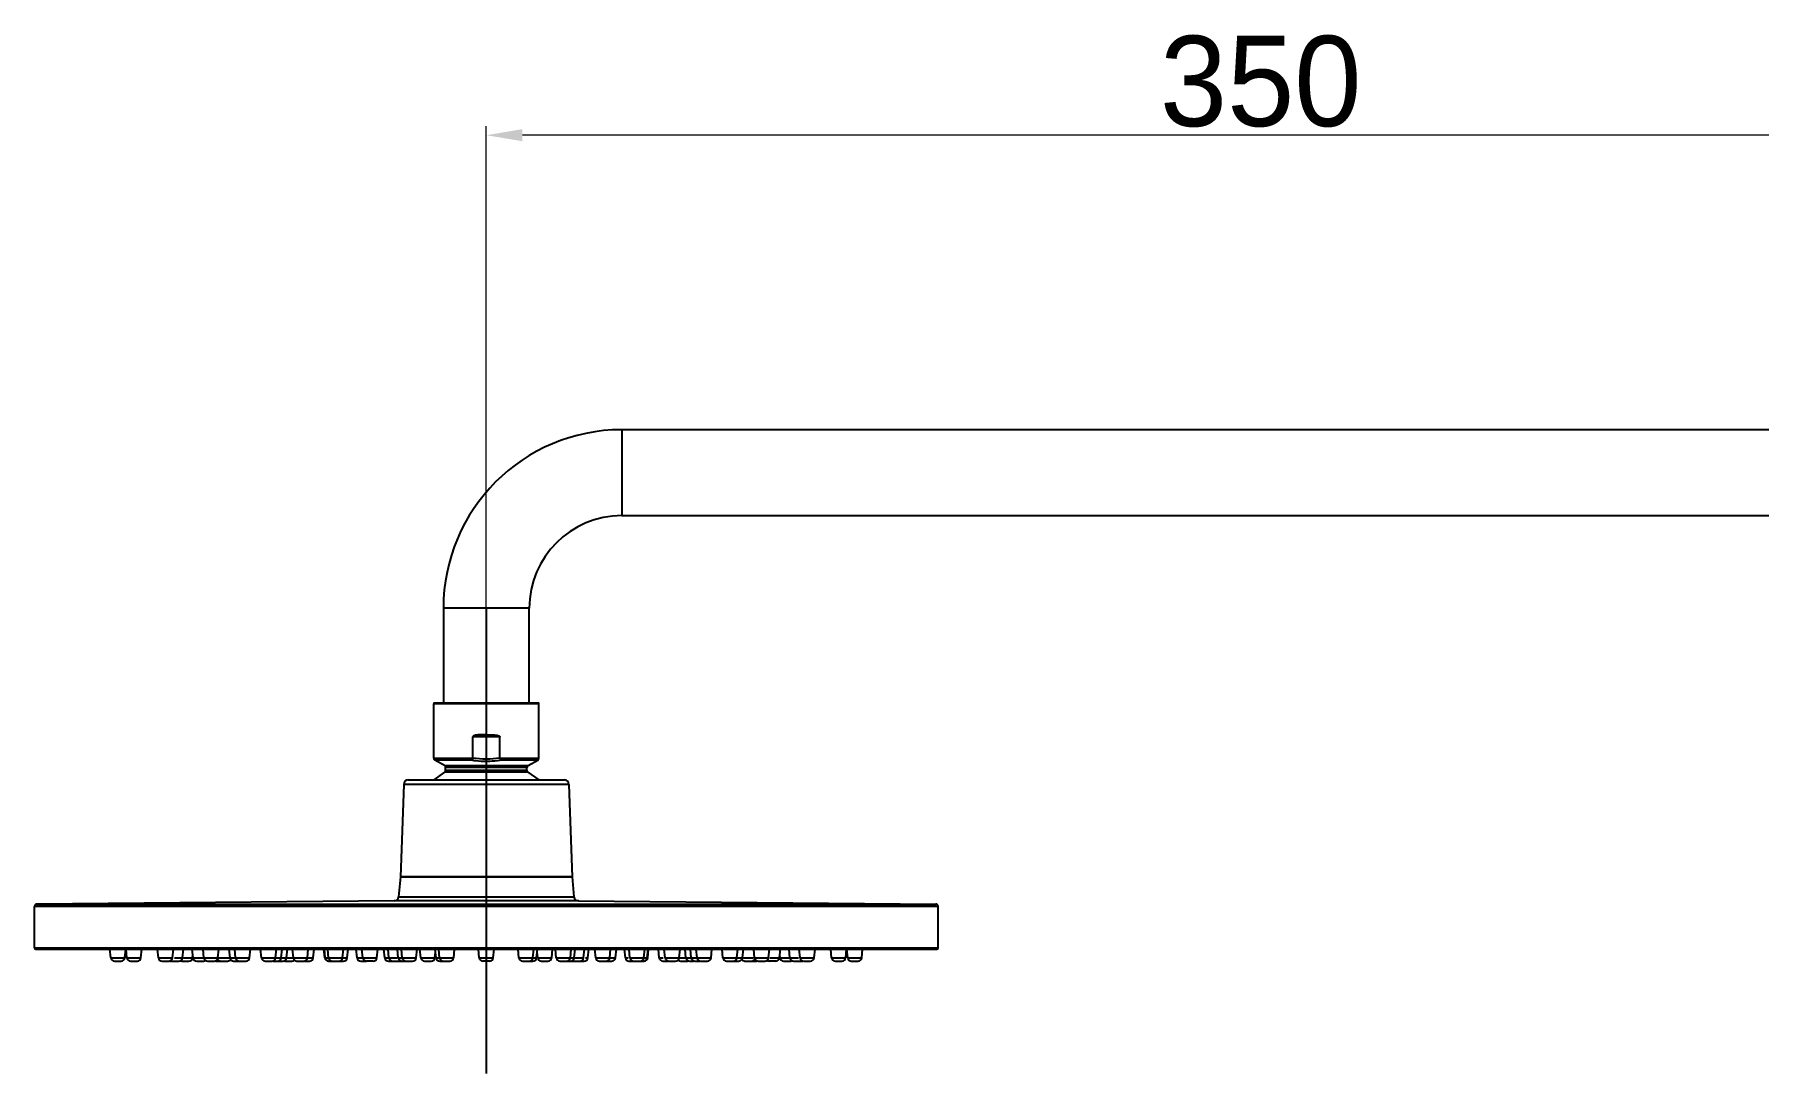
# Model space of a CAD drawing. Extents: x 11377 to 14537, y 53 to 2368.
# Drawn here: x 13016.9 to 13398.5, y 1211.4 to 1441.4 of the extents above; entities that cross this region are included whole.
import ezdxf

# ---------------------------------------------------------------- set-up
doc = ezdxf.new("R2010")
doc.units = 0
doc.header["$LTSCALE"] = 10
doc.header["$MEASUREMENT"] = 0
doc.linetypes.add('CENTER2', pattern=[28.575, 19.05, -3.175, 3.175, -3.175])
doc.layers.get('0').update_dxf_attribs({"linetype": 'CONTINUOUS'})
doc.styles.add('Daelim Dimension', font='')
doc.styles.get('Daelim Dimension').set_extended_font_data('나눔고딕')

msp = doc.modelspace()

# ---------------------------------------------------------------- linework, layer by layer
at = {"color": 5, "lineweight": 9, "ltscale": 0.5}
for p, q in [((13116.92, 1257.57), (13116.92, 1421.09)), ((13466.92, 1419.09), (13124.92, 1419.09))]:
    msp.add_line(p, q, dxfattribs=at)
at = {"color": 7, "linetype": 'Continuous'}
for p, q in [((13146.92, 1353.89), (13146.92, 1334.89)), ((13437.42, 1353.89), (13146.92, 1353.89)), ((13146.92, 1334.89), (13437.42, 1334.89)), ((13107.42, 1314.39), (13107.42, 1293.39)), ((13126.42, 1314.39), (13107.42, 1314.39)), ((13126.42, 1293.39), (13126.42, 1314.39)), ((13105.27, 1281.18), (13105.27, 1293.24)), ((13128.57, 1293.24), (13105.27, 1293.24)), ((13128.42, 1293.39), (13105.42, 1293.39)), ((13128.57, 1281.18), (13128.57, 1293.24)), ((13113.89, 1285.89), (13113.89, 1281.18)), ((13119.94, 1285.89), (13113.89, 1285.89)), ((13119.94, 1281.18), (13119.94, 1285.89)), ((13105.27, 1281.18), (13113.89, 1281.18)), ((13107.66, 1279.53), (13105.52, 1280.74)), ((13113.89, 1280.74), (13105.52, 1280.74)), ((13107.66, 1279.53), (13126.17, 1279.53)), ((13107.92, 1278.5), (13107.92, 1279.1)), ((13125.92, 1279.1), (13107.92, 1279.1)), ((13107.92, 1278.5), (13125.92, 1278.5)), ((13119.94, 1281.18), (13128.57, 1281.18)), ((13128.31, 1280.74), (13119.94, 1280.74)), ((13125.92, 1278.5), (13125.92, 1279.1)), ((13126.17, 1279.53), (13128.31, 1280.74)), ((13098.63, 1275.39), (13097.92, 1254.89)), ((13135.2, 1275.39), (13098.63, 1275.39)), ((13099.63, 1276.39), (13134.2, 1276.39)), ((13107.7, 1278.09), (13105.27, 1276.39)), ((13126.13, 1278.09), (13107.7, 1278.09)), ((13126.13, 1278.09), (13128.57, 1276.39)), ((13135.2, 1275.39), (13135.92, 1254.89)), ((13097.92, 1254.88), (13097.52, 1250.48)), ((13097.92, 1254.89), (13135.92, 1254.89)), ((13135.92, 1254.88), (13097.92, 1254.88)), ((13135.92, 1254.88), (13136.32, 1250.48)), ((13016.92, 1239.18), (13016.92, 1248.38)), ((13216.92, 1248.38), (13016.92, 1248.38)), ((13096.52, 1249.58), (13017.42, 1248.88)), ((13017.42, 1248.88), (13216.42, 1248.88)), ((13137.32, 1249.58), (13096.52, 1249.58)), ((13097.52, 1250.48), (13136.32, 1250.48)), ((13137.32, 1249.58), (13216.42, 1248.88)), ((13216.92, 1239.18), (13216.92, 1248.38)), ((13016.92, 1239.18), (13216.92, 1239.18)), ((13017.22, 1238.88), (13216.62, 1238.88)), ((13033.81, 1236.99), (13033.62, 1238.88)), ((13033.81, 1236.99), (13036.92, 1236.99)), ((13036.92, 1236.99), (13037.12, 1238.88)), ((13037.38, 1236.99), (13037.18, 1238.88)), ((13037.38, 1236.99), (13040.48, 1236.99)), ((13040.48, 1236.99), (13040.68, 1238.88)), ((13044.35, 1236.99), (13044.15, 1238.88)), ((13044.35, 1236.99), (13047.45, 1236.99)), ((13047.45, 1236.99), (13047.65, 1238.88)), ((13047.89, 1236.99), (13049.71, 1236.99)), ((13049.71, 1236.99), (13049.91, 1238.88)), ((13049.91, 1236.99), (13051.9, 1236.99)), ((13052.03, 1236.99), (13051.83, 1238.88)), ((13051.9, 1236.99), (13051.96, 1237.62)), ((13052.03, 1236.99), (13054.29, 1236.99)), ((13054.43, 1236.99), (13054.23, 1238.88)), ((13054.43, 1236.99), (13064.53, 1236.99)), ((13057.53, 1236.99), (13057.73, 1238.88)), ((13060.2, 1236.99), (13060.01, 1238.88)), ((13061.43, 1236.99), (13061.23, 1238.88)), ((13064.53, 1236.99), (13064.73, 1238.88)), ((13067.17, 1236.99), (13066.97, 1238.88)), ((13067.17, 1236.99), (13070.27, 1236.99)), ((13070.27, 1236.99), (13070.47, 1238.88)), ((13070.41, 1236.99), (13072.72, 1236.99)), ((13071.55, 1236.99), (13071.74, 1238.88)), ((13072.72, 1236.99), (13072.92, 1238.88)), ((13072.74, 1236.99), (13077.32, 1236.99)), ((13074.22, 1236.99), (13074.02, 1238.88)), ((13077.32, 1236.99), (13077.52, 1238.88)), ((13077.33, 1236.99), (13078.63, 1236.99)), ((13078.63, 1236.99), (13078.83, 1238.88)), ((13081.18, 1236.99), (13080.98, 1238.88)), ((13081.27, 1236.99), (13081.08, 1238.88)), ((13081.18, 1236.99), (13086.13, 1236.99)), ((13082.01, 1236.99), (13081.81, 1238.88)), ((13085.12, 1236.99), (13085.31, 1238.88)), ((13086.13, 1236.99), (13086.33, 1238.88)), ((13088.33, 1236.99), (13088.13, 1238.88)), ((13088.33, 1236.99), (13092.7, 1236.99)), ((13089.6, 1236.99), (13089.4, 1238.88)), ((13092.7, 1236.99), (13092.9, 1238.88)), ((13094.44, 1236.99), (13094.24, 1238.88)), ((13094.44, 1236.99), (13097.21, 1236.99)), ((13095.38, 1236.99), (13095.18, 1238.88)), ((13097.44, 1236.99), (13097.24, 1238.88)), ((13097.44, 1236.99), (13101.42, 1236.99)), ((13098.32, 1236.99), (13098.12, 1238.88)), ((13101.42, 1236.99), (13101.62, 1238.88)), ((13102.43, 1236.99), (13102.24, 1238.88)), ((13102.43, 1236.99), (13105.54, 1236.99)), ((13105.54, 1236.99), (13105.67, 1238.25)), ((13105.8, 1236.99), (13105.6, 1238.88)), ((13105.8, 1236.99), (13109.7, 1236.99)), ((13106.59, 1236.99), (13106.39, 1238.88)), ((13109.7, 1236.99), (13109.89, 1238.88)), ((13115.37, 1236.99), (13115.17, 1238.88)), ((13115.37, 1236.99), (13118.47, 1236.99)), ((13118.47, 1236.99), (13118.67, 1238.88)), ((13124.14, 1236.99), (13123.94, 1238.88)), ((13124.14, 1236.99), (13127.24, 1236.99)), ((13127.24, 1236.99), (13127.44, 1238.88)), ((13127.36, 1236.99), (13128.03, 1236.99)), ((13128.03, 1236.99), (13128.23, 1238.88)), ((13128.3, 1236.99), (13128.16, 1238.25)), ((13128.3, 1236.99), (13131.4, 1236.99)), ((13131.4, 1236.99), (13131.6, 1238.88)), ((13132.41, 1236.99), (13132.22, 1238.88)), ((13132.41, 1236.99), (13138.45, 1236.99)), ((13135.52, 1236.99), (13135.72, 1238.88)), ((13136.39, 1236.99), (13136.59, 1238.88)), ((13138.45, 1236.99), (13138.65, 1238.88)), ((13138.87, 1236.99), (13139.39, 1236.99)), ((13139.39, 1236.99), (13139.59, 1238.88)), ((13141.13, 1236.99), (13140.94, 1238.88)), ((13141.13, 1236.99), (13144.24, 1236.99)), ((13144.24, 1236.99), (13144.44, 1238.88)), ((13144.31, 1236.99), (13145.51, 1236.99)), ((13145.51, 1236.99), (13145.71, 1238.88)), ((13147.7, 1236.99), (13147.5, 1238.88)), ((13147.7, 1236.99), (13148.29, 1236.99)), ((13148.72, 1236.99), (13148.52, 1238.88)), ((13148.72, 1236.99), (13152.56, 1236.99)), ((13151.82, 1236.99), (13152.02, 1238.88)), ((13152.56, 1236.99), (13152.76, 1238.88)), ((13152.65, 1236.99), (13152.85, 1238.88)), ((13152.65, 1236.99), (13152.65, 1236.99)), ((13155.2, 1236.99), (13155, 1238.88)), ((13155.2, 1236.99), (13156.03, 1236.99)), ((13156.51, 1236.99), (13156.31, 1238.88)), ((13156.51, 1236.99), (13166.67, 1236.99)), ((13159.61, 1236.99), (13159.81, 1238.88)), ((13161.11, 1236.99), (13160.92, 1238.88)), ((13162.29, 1236.99), (13162.09, 1238.88)), ((13163.56, 1236.99), (13163.37, 1238.88)), ((13166.67, 1236.99), (13166.87, 1238.88)), ((13169.3, 1236.99), (13169.1, 1238.88)), ((13169.3, 1236.99), (13173.63, 1236.99)), ((13172.4, 1236.99), (13172.6, 1238.88)), ((13173.63, 1236.99), (13173.83, 1238.88)), ((13173.84, 1236.99), (13176.02, 1236.99)), ((13176.3, 1236.99), (13176.1, 1238.88)), ((13176.3, 1236.99), (13179.41, 1236.99)), ((13179.41, 1236.99), (13179.6, 1238.88)), ((13179.64, 1236.99), (13181.81, 1236.99)), ((13181.81, 1236.99), (13182, 1238.88)), ((13181.94, 1236.99), (13181.87, 1237.62)), ((13181.94, 1236.99), (13184.02, 1236.99)), ((13184.13, 1236.99), (13183.93, 1238.88)), ((13184.13, 1236.99), (13186.02, 1236.99)), ((13186.38, 1236.99), (13186.18, 1238.88)), ((13186.38, 1236.99), (13189.48, 1236.99)), ((13189.48, 1236.99), (13189.68, 1238.88)), ((13193.35, 1236.99), (13193.15, 1238.88)), ((13193.35, 1236.99), (13196.46, 1236.99)), ((13196.46, 1236.99), (13196.65, 1238.88)), ((13196.92, 1236.99), (13196.72, 1238.88)), ((13196.92, 1236.99), (13200.02, 1236.99)), ((13200.02, 1236.99), (13200.22, 1238.88)), ((13034.61, 1236.28), (13036.12, 1236.28)), ((13038.17, 1236.28), (13039.69, 1236.28)), ((13045.15, 1236.28), (13046.66, 1236.28)), ((13046.84, 1236.28), (13047.17, 1236.28)), ((13047.4, 1236.28), (13048.91, 1236.28)), ((13049.59, 1236.28), (13051.1, 1236.28)), ((13052.82, 1236.28), (13054.34, 1236.28)), ((13055.22, 1236.28), (13056.73, 1236.28)), ((13057.06, 1236.28), (13059.67, 1236.28)), ((13061, 1236.28), (13063.74, 1236.28)), ((13067.96, 1236.28), (13069.48, 1236.28)), ((13069.64, 1236.28), (13070.75, 1236.28)), ((13070.76, 1236.28), (13071.92, 1236.28)), ((13072.41, 1236.28), (13073.92, 1236.28)), ((13075.02, 1236.28), (13076.53, 1236.28)), ((13076.65, 1236.28), (13077.84, 1236.28)), ((13081.98, 1236.28), (13082.7, 1236.28)), ((13082.81, 1236.28), (13085.34, 1236.28)), ((13089.12, 1236.28), (13090.38, 1236.28)), ((13091.9, 1236.28), (13090.39, 1236.28)), ((13095.24, 1236.28), (13097.69, 1236.28)), ((13097.85, 1236.28), (13098.18, 1236.28)), ((13098.24, 1236.28), (13099.1, 1236.28)), ((13099.11, 1236.28), (13100.62, 1236.28)), ((13103.23, 1236.28), (13104.74, 1236.28)), ((13106.6, 1236.28), (13107.39, 1236.28)), ((13107.39, 1236.28), (13108.9, 1236.28)), ((13117.67, 1236.28), (13116.16, 1236.28)), ((13124.93, 1236.28), (13126.45, 1236.28)), ((13126.45, 1236.28), (13127.24, 1236.28)), ((13129.09, 1236.28), (13130.6, 1236.28)), ((13133.21, 1236.28), (13134.72, 1236.28)), ((13134.73, 1236.28), (13135.6, 1236.28)), ((13135.65, 1236.28), (13135.98, 1236.28)), ((13136.15, 1236.28), (13138.6, 1236.28)), ((13141.93, 1236.28), (13143.44, 1236.28)), ((13143.45, 1236.28), (13144.71, 1236.28)), ((13148.5, 1236.28), (13151.03, 1236.28)), ((13151.14, 1236.28), (13151.86, 1236.28)), ((13156, 1236.28), (13157.18, 1236.28)), ((13157.31, 1236.28), (13158.82, 1236.28)), ((13159.91, 1236.28), (13161.42, 1236.28)), ((13161.91, 1236.28), (13162.75, 1236.28)), ((13163.08, 1236.28), (13164.2, 1236.28)), ((13164.36, 1236.28), (13165.87, 1236.28)), ((13170.1, 1236.28), (13172.83, 1236.28)), ((13174.16, 1236.28), (13176.78, 1236.28)), ((13177.1, 1236.28), (13178.61, 1236.28)), ((13181.01, 1236.28), (13179.5, 1236.28)), ((13182.74, 1236.28), (13184.25, 1236.28)), ((13184.92, 1236.28), (13186.99, 1236.28)), ((13187.17, 1236.28), (13188.69, 1236.28)), ((13194.15, 1236.28), (13195.66, 1236.28)), ((13197.71, 1236.28), (13199.22, 1236.28))]:
    msp.add_line(p, q, dxfattribs=at)
at = {"color": 1, "linetype": 'CENTER2'}
msp.add_line((13116.92, 1314.39), (13116.92, 1211.37), dxfattribs=at)
at = {"color": 7, "linetype": 'Continuous'}
for centre, radius, start, end in [((13146.92, 1314.39), 39.5, 90, 180), ((13146.92, 1314.39), 20.5, 90, 180), ((13105.42, 1293.24), 0.15, 90, 180), ((13128.42, 1293.24), 0.15, 0, 90), ((13105.77, 1281.18), 0.5, 180, 240.4885), ((13107.42, 1279.1), 0.5, 0, 60.4885), ((13107.42, 1278.5), 0.5, 304.9194, 0), ((13126.42, 1279.1), 0.5, 119.5115, 180), ((13126.42, 1278.5), 0.5, 180, 235.0806), ((13128.07, 1281.18), 0.5, 299.5115, 0), ((13099.63, 1275.39), 1, 90, 180), ((13134.2, 1275.39), 1, 0, 90), ((13017.42, 1248.38), 0.5, 90, 180), ((13096.52, 1250.58), 1, 269.7129, 354.2616), ((13137.31, 1250.58), 1, 185.7384, 270.2871), ((13216.42, 1248.38), 0.5, 0, 90), ((13017.22, 1239.18), 0.3, 180, 270), ((13034.61, 1237.08), 0.8, 186.0119, 269.9954), ((13036.12, 1237.08), 0.8, 270.0047, 353.9904), ((13038.17, 1237.08), 0.8, 186.0119, 269.9953), ((13039.69, 1237.08), 0.8, 270.0047, 353.9904), ((13045.15, 1237.08), 0.8, 186.01, 269.995), ((13046.66, 1237.08), 0.8, 270.005, 353.9918), ((13047.4, 1237.08), 0.8, 241.9142, 269.9953), ((13048.91, 1237.08), 0.8, 270.0047, 353.9904), ((13049.59, 1237.08), 0.8, 244.7787, 269.9953), ((13051.1, 1237.08), 0.8, 270.0047, 353.9881), ((13052.82, 1237.08), 0.8, 186.0119, 269.9953), ((13054.34, 1237.08), 0.8, 270.0047, 304.2538), ((13055.22, 1237.08), 0.8, 186.01, 269.995), ((13056.74, 1237.08), 0.8, 270.0051, 353.9918), ((13058.16, 1237.08), 0.8, 207.0144, 269.9916), ((13059.67, 1237.08), 0.8, 270.0084, 327.1061), ((13061, 1237.08), 0.8, 186.0119, 269.9953), ((13062.22, 1237.08), 0.8, 186.01, 269.995), ((13063.74, 1237.08), 0.8, 270.005, 353.9918), ((13067.96, 1237.08), 0.8, 186.01, 269.9951), ((13069.48, 1237.08), 0.8, 270.0051, 353.9918), ((13070.75, 1237.08), 0.8, 270.0049, 353.9918), ((13071.93, 1237.08), 0.8, 270.0047, 353.9904), ((13073.92, 1237.08), 0.8, 270.0047, 313.1961), ((13075.02, 1237.08), 0.8, 186.01, 269.9949), ((13076.53, 1237.08), 0.8, 270.0051, 353.9918), ((13077.84, 1237.08), 0.8, 270.0051, 353.9918), ((13081.98, 1237.08), 0.8, 186.0082, 269.9951), ((13082.07, 1237.08), 0.8, 186.01, 269.9949), ((13082.81, 1237.08), 0.8, 186.0119, 269.9953), ((13084.32, 1237.08), 0.8, 270.0047, 353.9904), ((13085.34, 1237.08), 0.8, 270.0047, 353.9904), ((13089.12, 1237.08), 0.8, 186.01, 269.9949), ((13090.39, 1237.08), 0.8, 186.0119, 269.9953), ((13091.9, 1237.08), 0.8, 270.0047, 353.9904), ((13095.24, 1237.08), 0.8, 186.0096, 269.9953), ((13096.18, 1237.08), 0.8, 186.01, 269.9949), ((13098.24, 1237.08), 0.8, 186.0119, 269.9953), ((13099.11, 1237.08), 0.8, 186.0119, 269.9953), ((13100.62, 1237.08), 0.8, 270.0046, 353.9904), ((13103.23, 1237.08), 0.8, 186.01, 269.9949), ((13104.74, 1237.08), 0.8, 270.005, 353.9918), ((13106.6, 1237.08), 0.8, 186.0119, 269.9953), ((13107.39, 1237.08), 0.8, 186.0119, 269.9953), ((13108.9, 1237.08), 0.8, 270.0047, 353.9904), ((13116.16, 1237.08), 0.8, 186.0119, 269.9953), ((13117.67, 1237.08), 0.8, 270.0047, 353.9904), ((13124.93, 1237.08), 0.8, 186.0119, 269.9953), ((13126.45, 1237.08), 0.8, 270.0047, 353.9904), ((13127.24, 1237.08), 0.8, 270.0047, 353.9904), ((13129.09, 1237.08), 0.8, 186.01, 269.9949), ((13130.6, 1237.08), 0.8, 270.005, 353.9918), ((13133.21, 1237.08), 0.8, 186.0119, 269.9953), ((13134.72, 1237.08), 0.8, 270.0047, 353.9904), ((13135.6, 1237.08), 0.8, 270.0047, 353.9904), ((13137.66, 1237.08), 0.8, 270.005, 353.9918), ((13138.6, 1237.08), 0.8, 270.0047, 353.9881), ((13141.93, 1237.08), 0.8, 186.0119, 269.9953), ((13143.44, 1237.08), 0.8, 270.0047, 353.9904), ((13144.71, 1237.08), 0.8, 270.005, 353.9904), ((13148.5, 1237.08), 0.8, 186.0119, 269.9953), ((13149.51, 1237.08), 0.8, 186.0119, 269.9953), ((13151.03, 1237.08), 0.8, 270.0047, 353.9904), ((13151.76, 1237.08), 0.8, 270.0049, 353.9918), ((13151.86, 1237.08), 0.8, 270.0051, 353.99), ((13156, 1237.08), 0.8, 186.01, 269.9949), ((13157.31, 1237.08), 0.8, 186.01, 269.995), ((13158.82, 1237.08), 0.8, 270.0051, 353.9918), ((13159.91, 1237.08), 0.8, 226.8041, 269.9953), ((13161.91, 1237.08), 0.8, 186.0119, 269.9953), ((13163.08, 1237.08), 0.8, 186.01, 269.9949), ((13164.36, 1237.08), 0.8, 186.01, 269.995), ((13165.87, 1237.08), 0.8, 270.005, 353.9918), ((13170.1, 1237.08), 0.8, 186.01, 269.9949), ((13171.61, 1237.08), 0.8, 270.0051, 353.9918), ((13172.83, 1237.08), 0.8, 270.0047, 353.9904), ((13174.16, 1237.08), 0.8, 212.8938, 269.9916), ((13175.67, 1237.08), 0.8, 270.0084, 332.9859), ((13177.1, 1237.08), 0.8, 186.01, 269.9949), ((13178.61, 1237.08), 0.8, 270.0051, 353.9918), ((13179.5, 1237.08), 0.8, 235.7461, 269.9953), ((13181.01, 1237.08), 0.8, 270.0046, 353.9904), ((13182.73, 1237.08), 0.8, 186.0096, 269.9953), ((13184.92, 1237.08), 0.8, 186.0119, 269.9953), ((13184.25, 1237.08), 0.8, 270.0047, 295.2213), ((13187.17, 1237.08), 0.8, 186.01, 269.995), ((13186.43, 1237.08), 0.8, 270.0047, 298.0858), ((13188.69, 1237.08), 0.8, 270.005, 353.9918), ((13194.15, 1237.08), 0.8, 186.0119, 269.9953), ((13195.66, 1237.08), 0.8, 270.0047, 353.9904), ((13197.71, 1237.08), 0.8, 186.0119, 269.9953), ((13199.22, 1237.08), 0.8, 270.0047, 353.9904), ((13216.62, 1239.18), 0.3, 270, 0), ((13057.06, 1237.08), 0.8, 258.203, 269.9949), ((13072.41, 1237.08), 0.8, 252.1787, 269.9954), ((13097.69, 1237.08), 0.8, 270.005, 291.0017), ((13136.15, 1237.08), 0.8, 248.9987, 269.995), ((13161.42, 1237.08), 0.8, 270.0047, 287.8213), ((13176.78, 1237.08), 0.8, 270.0051, 281.797)]:
    msp.add_arc(centre, radius, start, end, dxfattribs=at)
for points, knots in [([(13116.92, 1286.38), (13116.65, 1286.38), (13116.12, 1286.37), (13115.46, 1286.35), (13114.93, 1286.31), (13114.54, 1286.26), (13114.22, 1286.17), (13113.99, 1286.07), (13113.89, 1285.95), (13113.89, 1285.89)], [0, 0, 0, 0, 0.25298, 0.504751, 0.629829, 0.754186, 0.877725, 0.939398, 1, 1, 1, 1]), ([(13116.92, 1286.38), (13117.18, 1286.38), (13117.72, 1286.37), (13118.38, 1286.35), (13118.91, 1286.31), (13119.29, 1286.26), (13119.61, 1286.17), (13119.84, 1286.07), (13119.94, 1285.95), (13119.94, 1285.89)], [0, 0, 0, 0, 0.252982, 0.504753, 0.629832, 0.75419, 0.877729, 0.939402, 1, 1, 1, 1]), ([(13113.89, 1280.74), (13113.89, 1280.77), (13113.88, 1280.83), (13113.88, 1280.98), (13113.88, 1281.1), (13113.89, 1281.18)], [0, 0, 0, 0, 0.18261, 0.420463, 1, 1, 1, 1]), ([(13113.89, 1280.74), (13114.14, 1280.71), (13115.14, 1280.58), (13116.16, 1280.52), (13116.92, 1280.52)], [0, 0, 0, 0, 0.24758, 1, 1, 1, 1]), ([(13116.92, 1280.52), (13117.17, 1280.52), (13118.18, 1280.54), (13119.19, 1280.63), (13119.94, 1280.74)], [0, 0, 0, 0, 0.251848, 1, 1, 1, 1]), ([(13119.94, 1281.18), (13119.95, 1281.1), (13119.96, 1280.98), (13119.95, 1280.83), (13119.95, 1280.77), (13119.94, 1280.74)], [0, 0, 0, 0, 0.579524, 0.81738, 1, 1, 1, 1])]:
    msp.add_open_spline(points, degree=3, knots=knots, dxfattribs=at)
msp.add_open_spline([(13119.94, 1281.18), (13118.94, 1281.03), (13116.92, 1280.88), (13114.89, 1281.03), (13113.89, 1281.18)], degree=3, dxfattribs=at)
at = {"color": 5, "ltscale": 0.5}
msp.add_solid([(13124.92, 1420.43), (13124.92, 1417.76), (13116.92, 1419.09)], dxfattribs=at)

# ---------------------------------------------------------------- texts
at = {"color": 7, "ltscale": 0.5, "insert": (13288.32, 1441.09), "char_height": 20, "attachment_point": 2, "style": 'Daelim Dimension'}
msp.add_mtext('\\A1;350', dxfattribs=at)

doc.saveas('drawing.dxf')
